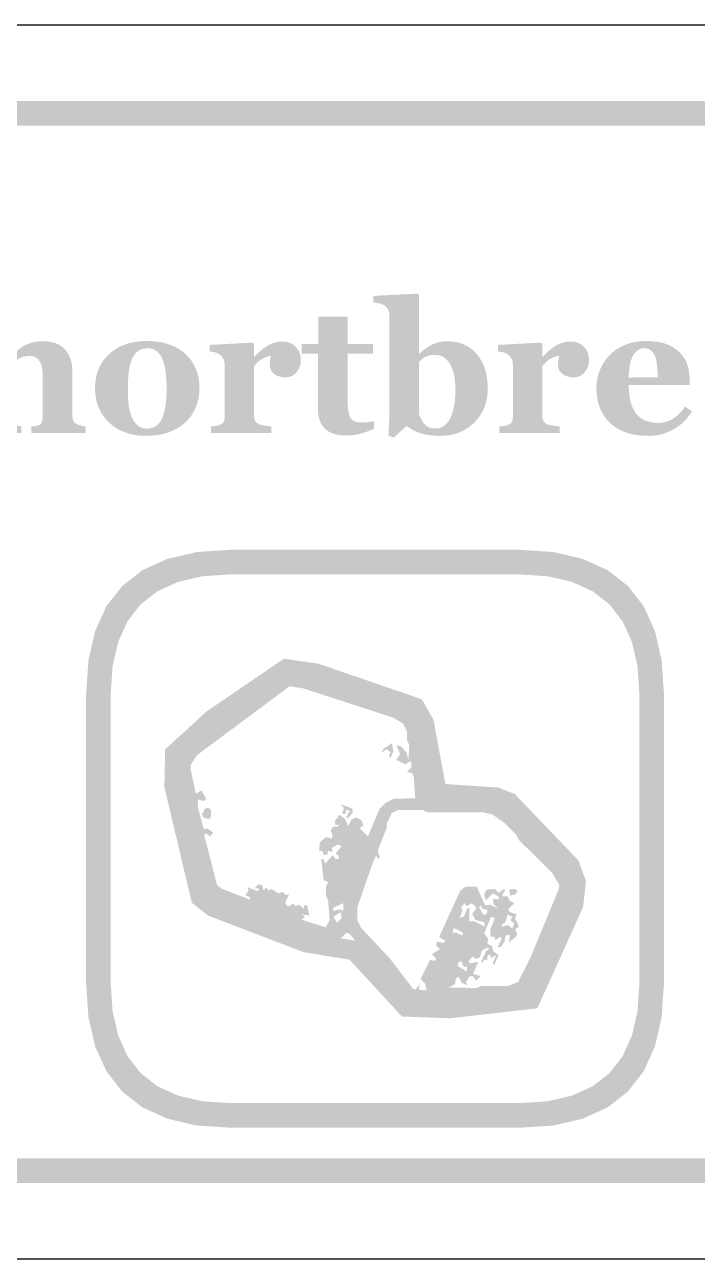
# Model space of a CAD drawing. Header units: millimetres. Extents: x 6 to 297, y 6 to 451.
# Drawn here: x 208.7 to 219.64, y 44.52 to 64.59 of the extents above; entities that cross this region are included whole.
import ezdxf

# ---------------------------------------------------------------- set-up
doc = ezdxf.new("R2010")
doc.units = ezdxf.units.MM
doc.layers.add('CUT', color=1, linetype='Continuous')
doc.layers.add('RASTER', color=7, linetype='Continuous')

msp = doc.modelspace()

# ---------------------------------------------------------------- hatches: boundary and pattern name
at = {"layer": 'RASTER'}
h = msp.add_hatch(color=7, dxfattribs=at)
h.paths.add_polyline_path([(173.2, 61.155), (173.234, 61.67), (173.337, 62.117), (173.509, 62.495), (173.75, 62.805), (174.059, 63.045), (174.438, 63.217), (174.884, 63.32), (175.4, 63.355), (232.6, 63.355), (233.116, 63.32), (233.563, 63.217), (233.941, 63.045), (234.25, 62.805), (234.491, 62.495), (234.663, 62.117), (234.766, 61.67), (234.8, 61.155), (234.8, 47.955), (234.766, 47.439), (234.663, 46.992), (234.491, 46.614), (234.25, 46.305), (233.941, 46.064), (233.563, 45.892), (233.116, 45.789), (232.6, 45.755), (175.4, 45.755), (174.884, 45.789), (174.438, 45.892), (174.059, 46.064), (173.75, 46.305), (173.509, 46.614), (173.337, 46.992), (173.234, 47.439), (173.2, 47.955)])
h.paths.add_polyline_path([(173.6, 61.155), (173.6, 47.955), (173.628, 47.533), (173.712, 47.167), (173.853, 46.858), (174.05, 46.605), (174.303, 46.408), (174.613, 46.267), (174.978, 46.183), (175.4, 46.155), (232.6, 46.155), (233.022, 46.183), (233.388, 46.267), (233.697, 46.408), (233.95, 46.605), (234.147, 46.858), (234.288, 47.167), (234.372, 47.533), (234.4, 47.955), (234.4, 61.155), (234.372, 61.577), (234.288, 61.942), (234.147, 62.252), (233.95, 62.505), (233.697, 62.702), (233.388, 62.842), (233.022, 62.927), (232.6, 62.955), (175.4, 62.955), (174.978, 62.927), (174.613, 62.842), (174.303, 62.702), (174.05, 62.505), (173.853, 62.252), (173.712, 61.942), (173.628, 61.577), (173.6, 61.155)], flags=0)
for points in [[(209.691, 57.955), (208.809, 57.955), (208.809, 58.062), (208.817, 58.062), (208.824, 58.063), (208.832, 58.064), (208.841, 58.065), (208.85, 58.066), (208.859, 58.067), (208.868, 58.068), (208.878, 58.069), (208.887, 58.07), (208.896, 58.072), (208.905, 58.073), (208.912, 58.075), (208.919, 58.077), (208.926, 58.079), (208.931, 58.081), (208.937, 58.084), (208.944, 58.088), (208.951, 58.093), (208.957, 58.098), (208.963, 58.103), (208.968, 58.11), (208.972, 58.116), (208.976, 58.123), (208.98, 58.131), (208.983, 58.139), (208.985, 58.148), (208.987, 58.158), (208.989, 58.169), (208.99, 58.18), (208.991, 58.193), (208.992, 58.207), (208.992, 58.221), (208.992, 58.907), (208.991, 58.943), (208.989, 58.978), (208.984, 59.009), (208.978, 59.039), (208.97, 59.066), (208.96, 59.09), (208.949, 59.113), (208.936, 59.132), (208.921, 59.15), (208.905, 59.165), (208.887, 59.178), (208.867, 59.189), (208.847, 59.197), (208.824, 59.203), (208.801, 59.206), (208.775, 59.207), (208.761, 59.207), (208.747, 59.206), (208.733, 59.205), (208.719, 59.203), (208.705, 59.2), (208.692, 59.197), (208.679, 59.194), (208.666, 59.19), (208.654, 59.185), (208.641, 59.18), (208.629, 59.174), (208.616, 59.168), (208.604, 59.161), (208.592, 59.154), (208.58, 59.147), (208.567, 59.138), (208.557, 59.131), (208.547, 59.124), (208.538, 59.116), (208.529, 59.109), (208.521, 59.101), (208.513, 59.094), (208.506, 59.086), (208.499, 59.078), (208.493, 59.071), (208.487, 59.063), (208.481, 59.056), (208.476, 59.049), (208.47, 59.043), (208.465, 59.036), (208.461, 59.03), (208.456, 59.024), (208.456, 58.237), (208.456, 58.224), (208.457, 58.212), (208.458, 58.2), (208.459, 58.189), (208.461, 58.179), (208.463, 58.169), (208.466, 58.16), (208.469, 58.152), (208.473, 58.144), (208.477, 58.137), (208.482, 58.13), (208.488, 58.123), (208.495, 58.117), (208.502, 58.111), (208.51, 58.105), (208.519, 58.1), (208.525, 58.097), (208.531, 58.093), (208.537, 58.09), (208.544, 58.087), (208.552, 58.084), (208.56, 58.082), (208.568, 58.079), (208.577, 58.076), (208.586, 58.074), (208.595, 58.072), (208.604, 58.069), (208.612, 58.068), (208.621, 58.066), (208.63, 58.064), (208.638, 58.063), (208.646, 58.062), (208.646, 57.955), (207.756, 57.955), (207.756, 58.062), (207.765, 58.062), (207.775, 58.063), (207.784, 58.064), (207.793, 58.065), (207.803, 58.066), (207.812, 58.067), (207.821, 58.068), (207.83, 58.069), (207.839, 58.07), (207.847, 58.072), (207.856, 58.073), (207.864, 58.075), (207.872, 58.077), (207.879, 58.079), (207.886, 58.081), (207.894, 58.084), (207.905, 58.088), (207.915, 58.093), (207.924, 58.099), (207.933, 58.105), (207.94, 58.112), (207.947, 58.119), (207.953, 58.126), (207.957, 58.134), (207.961, 58.143), (207.965, 58.152), (207.968, 58.162), (207.97, 58.172), (207.972, 58.184), (207.973, 58.196), (207.974, 58.208), (207.974, 58.221), (207.974, 59.855), (207.974, 59.866), (207.973, 59.878), (207.971, 59.891), (207.969, 59.903), (207.966, 59.916), (207.962, 59.928), (207.957, 59.941), (207.952, 59.954), (207.946, 59.967), (207.94, 59.979), (207.933, 59.99), (207.926, 60), (207.918, 60.01), (207.909, 60.019), (207.9, 60.026), (207.891, 60.033), (207.883, 60.038), (207.874, 60.042), (207.865, 60.047), (207.855, 60.05), (207.844, 60.054), (207.832, 60.057), (207.819, 60.061), (207.806, 60.063), (207.792, 60.066), (207.779, 60.068), (207.766, 60.07), (207.753, 60.072), (207.741, 60.074), (207.729, 60.075), (207.717, 60.076), (207.706, 60.077), (207.706, 60.184), (208.434, 60.222), (208.456, 60.199), (208.456, 59.191), (208.462, 59.191), (208.476, 59.203), (208.489, 59.215), (208.502, 59.227), (208.515, 59.238), (208.527, 59.25), (208.539, 59.26), (208.551, 59.271), (208.562, 59.281), (208.574, 59.291), (208.586, 59.301), (208.599, 59.311), (208.612, 59.322), (208.626, 59.332), (208.64, 59.342), (208.656, 59.352), (208.671, 59.362), (208.685, 59.371), (208.701, 59.379), (208.717, 59.387), (208.734, 59.395), (208.752, 59.402), (208.771, 59.409), (208.791, 59.416), (208.813, 59.423), (208.835, 59.428), (208.857, 59.433), (208.88, 59.438), (208.903, 59.441), (208.927, 59.444), (208.951, 59.446), (208.976, 59.447), (209.001, 59.447), (209.058, 59.445), (209.112, 59.439), (209.162, 59.428), (209.209, 59.413), (209.252, 59.394), (209.291, 59.371), (209.326, 59.343), (209.358, 59.311), (209.386, 59.276), (209.41, 59.238), (209.43, 59.197), (209.447, 59.153), (209.46, 59.107), (209.47, 59.058), (209.475, 59.007), (209.477, 58.952), (209.477, 58.235), (209.477, 58.221), (209.478, 58.209), (209.479, 58.197), (209.481, 58.186), (209.483, 58.175), (209.486, 58.166), (209.489, 58.156), (209.493, 58.148), (209.498, 58.14), (209.503, 58.133), (209.509, 58.126), (209.516, 58.119), (209.524, 58.113), (209.533, 58.107), (209.543, 58.102), (209.553, 58.097), (209.56, 58.094), (209.567, 58.091), (209.574, 58.088), (209.581, 58.086), (209.588, 58.083), (209.596, 58.081), (209.604, 58.079), (209.612, 58.076), (209.62, 58.074), (209.629, 58.072), (209.638, 58.07), (209.648, 58.068), (209.658, 58.066), (209.668, 58.065), (209.679, 58.063), (209.691, 58.062)], [(214.383, 58.022), (214.359, 58.012), (214.335, 58.002), (214.311, 57.992), (214.286, 57.983), (214.26, 57.974), (214.235, 57.965), (214.209, 57.957), (214.182, 57.948), (214.155, 57.94), (214.126, 57.934), (214.095, 57.928), (214.063, 57.923), (214.03, 57.92), (213.995, 57.917), (213.959, 57.916), (213.921, 57.915), (213.866, 57.917), (213.814, 57.922), (213.767, 57.931), (213.722, 57.943), (213.682, 57.959), (213.645, 57.978), (213.612, 58), (213.582, 58.027), (213.556, 58.056), (213.534, 58.088), (213.515, 58.123), (213.499, 58.162), (213.487, 58.203), (213.479, 58.247), (213.473, 58.294), (213.472, 58.344), (213.472, 59.244), (213.208, 59.244), (213.208, 59.402), (213.478, 59.402), (213.478, 59.846), (213.954, 59.846), (213.954, 59.402), (214.364, 59.402), (214.364, 59.244), (213.957, 59.244), (213.957, 58.441), (213.957, 58.4), (213.96, 58.362), (213.963, 58.327), (213.968, 58.295), (213.975, 58.266), (213.983, 58.24), (213.993, 58.217), (214.004, 58.198), (214.017, 58.181), (214.033, 58.166), (214.05, 58.154), (214.071, 58.144), (214.093, 58.136), (214.118, 58.131), (214.145, 58.127), (214.175, 58.126), (214.185, 58.126), (214.197, 58.126), (214.209, 58.127), (214.222, 58.128), (214.236, 58.128), (214.251, 58.129), (214.268, 58.131), (214.285, 58.132), (214.302, 58.133), (214.317, 58.135), (214.331, 58.137), (214.344, 58.138), (214.356, 58.14), (214.366, 58.142), (214.375, 58.143), (214.383, 58.145)], [(213.192, 59.14), (213.191, 59.112), (213.188, 59.086), (213.182, 59.06), (213.175, 59.035), (213.165, 59.011), (213.153, 58.988), (213.139, 58.966), (213.123, 58.944), (213.105, 58.924), (213.086, 58.907), (213.065, 58.893), (213.043, 58.881), (213.02, 58.872), (212.995, 58.865), (212.969, 58.861), (212.941, 58.86), (212.915, 58.861), (212.89, 58.863), (212.866, 58.868), (212.843, 58.874), (212.821, 58.881), (212.8, 58.89), (212.78, 58.902), (212.76, 58.914), (212.743, 58.929), (212.728, 58.945), (212.715, 58.962), (212.705, 58.981), (212.697, 59.002), (212.691, 59.024), (212.688, 59.048), (212.687, 59.074), (212.687, 59.086), (212.687, 59.098), (212.688, 59.109), (212.688, 59.119), (212.689, 59.129), (212.691, 59.138), (212.692, 59.146), (212.694, 59.154), (212.696, 59.161), (212.697, 59.168), (212.699, 59.175), (212.701, 59.181), (212.702, 59.188), (212.704, 59.194), (212.706, 59.201), (212.707, 59.207), (212.69, 59.206), (212.673, 59.203), (212.655, 59.199), (212.638, 59.194), (212.62, 59.187), (212.602, 59.18), (212.584, 59.171), (212.565, 59.16), (212.547, 59.149), (212.529, 59.137), (212.511, 59.123), (212.495, 59.109), (212.478, 59.094), (212.463, 59.078), (212.448, 59.061), (212.433, 59.043), (212.433, 58.239), (212.433, 58.226), (212.434, 58.214), (212.435, 58.203), (212.437, 58.192), (212.439, 58.182), (212.442, 58.172), (212.445, 58.163), (212.449, 58.154), (212.454, 58.146), (212.459, 58.138), (212.464, 58.131), (212.471, 58.124), (212.478, 58.118), (212.486, 58.112), (212.494, 58.106), (212.503, 58.101), (212.512, 58.097), (212.522, 58.093), (212.533, 58.09), (212.546, 58.086), (212.559, 58.083), (212.574, 58.08), (212.591, 58.077), (212.608, 58.074), (212.626, 58.072), (212.642, 58.069), (212.657, 58.067), (212.671, 58.066), (212.683, 58.064), (212.694, 58.063), (212.704, 58.062), (212.713, 58.062), (212.713, 57.955), (211.733, 57.955), (211.733, 58.062), (211.742, 58.062), (211.751, 58.063), (211.76, 58.064), (211.77, 58.065), (211.779, 58.066), (211.788, 58.067), (211.798, 58.068), (211.807, 58.07), (211.816, 58.071), (211.825, 58.073), (211.833, 58.074), (211.841, 58.076), (211.849, 58.078), (211.857, 58.079), (211.864, 58.082), (211.871, 58.084), (211.882, 58.088), (211.892, 58.093), (211.902, 58.098), (211.91, 58.104), (211.918, 58.111), (211.924, 58.118), (211.93, 58.125), (211.935, 58.133), (211.939, 58.142), (211.943, 58.152), (211.946, 58.162), (211.948, 58.172), (211.95, 58.184), (211.952, 58.196), (211.952, 58.208), (211.953, 58.221), (211.953, 59.074), (211.952, 59.087), (211.951, 59.1), (211.949, 59.112), (211.946, 59.124), (211.943, 59.136), (211.939, 59.147), (211.934, 59.158), (211.928, 59.168), (211.921, 59.179), (211.915, 59.188), (211.908, 59.197), (211.9, 59.206), (211.893, 59.214), (211.885, 59.222), (211.876, 59.229), (211.868, 59.235), (211.861, 59.239), (211.854, 59.243), (211.846, 59.247), (211.838, 59.251), (211.829, 59.255), (211.82, 59.258), (211.811, 59.261), (211.801, 59.264), (211.791, 59.267), (211.78, 59.27), (211.77, 59.272), (211.759, 59.274), (211.748, 59.276), (211.736, 59.278), (211.724, 59.279), (211.712, 59.28), (211.712, 59.387), (212.411, 59.425), (212.433, 59.403), (212.433, 59.191), (212.439, 59.191), (212.464, 59.22), (212.49, 59.247), (212.517, 59.272), (212.543, 59.296), (212.57, 59.318), (212.598, 59.338), (212.625, 59.357), (212.654, 59.375), (212.682, 59.391), (212.711, 59.404), (212.74, 59.416), (212.769, 59.425), (212.799, 59.432), (212.829, 59.437), (212.86, 59.441), (212.89, 59.442), (212.923, 59.44), (212.955, 59.436), (212.985, 59.43), (213.013, 59.42), (213.04, 59.409), (213.064, 59.394), (213.088, 59.377), (213.109, 59.357), (213.129, 59.336), (213.145, 59.312), (213.16, 59.287), (213.171, 59.261), (213.18, 59.233), (213.187, 59.203), (213.191, 59.172), (213.192, 59.14)], [(217.881, 59.14), (217.88, 59.112), (217.877, 59.086), (217.871, 59.06), (217.864, 59.035), (217.854, 59.011), (217.842, 58.988), (217.828, 58.966), (217.812, 58.944), (217.794, 58.924), (217.775, 58.907), (217.754, 58.893), (217.732, 58.881), (217.709, 58.872), (217.684, 58.865), (217.658, 58.861), (217.63, 58.86), (217.604, 58.861), (217.579, 58.863), (217.555, 58.868), (217.532, 58.874), (217.51, 58.881), (217.489, 58.89), (217.468, 58.902), (217.449, 58.914), (217.432, 58.929), (217.417, 58.945), (217.404, 58.962), (217.394, 58.981), (217.386, 59.002), (217.38, 59.024), (217.377, 59.048), (217.375, 59.074), (217.376, 59.086), (217.376, 59.098), (217.377, 59.109), (217.377, 59.119), (217.378, 59.129), (217.38, 59.138), (217.381, 59.146), (217.383, 59.154), (217.385, 59.161), (217.386, 59.168), (217.388, 59.175), (217.39, 59.181), (217.391, 59.188), (217.393, 59.194), (217.395, 59.201), (217.396, 59.207), (217.379, 59.206), (217.362, 59.203), (217.344, 59.199), (217.327, 59.194), (217.309, 59.187), (217.291, 59.18), (217.272, 59.171), (217.254, 59.16), (217.236, 59.149), (217.218, 59.137), (217.2, 59.123), (217.184, 59.109), (217.167, 59.094), (217.152, 59.078), (217.137, 59.061), (217.122, 59.043), (217.122, 58.239), (217.122, 58.226), (217.123, 58.214), (217.124, 58.203), (217.126, 58.192), (217.128, 58.182), (217.131, 58.172), (217.134, 58.163), (217.138, 58.154), (217.143, 58.146), (217.148, 58.138), (217.153, 58.131), (217.16, 58.124), (217.167, 58.118), (217.175, 58.112), (217.183, 58.106), (217.192, 58.101), (217.201, 58.097), (217.211, 58.093), (217.222, 58.09), (217.235, 58.086), (217.248, 58.083), (217.263, 58.08), (217.28, 58.077), (217.297, 58.074), (217.315, 58.072), (217.331, 58.069), (217.346, 58.067), (217.36, 58.066), (217.372, 58.064), (217.383, 58.063), (217.393, 58.062), (217.402, 58.062), (217.402, 57.955), (216.422, 57.955), (216.422, 58.062), (216.431, 58.062), (216.44, 58.063), (216.449, 58.064), (216.459, 58.065), (216.468, 58.066), (216.477, 58.067), (216.487, 58.068), (216.496, 58.07), (216.505, 58.071), (216.514, 58.073), (216.522, 58.074), (216.53, 58.076), (216.538, 58.078), (216.546, 58.079), (216.553, 58.082), (216.56, 58.084), (216.571, 58.088), (216.581, 58.093), (216.591, 58.098), (216.599, 58.104), (216.607, 58.111), (216.613, 58.118), (216.619, 58.125), (216.624, 58.133), (216.628, 58.142), (216.632, 58.152), (216.635, 58.162), (216.637, 58.172), (216.639, 58.184), (216.641, 58.196), (216.641, 58.208), (216.642, 58.221), (216.642, 59.074), (216.641, 59.087), (216.64, 59.1), (216.638, 59.112), (216.635, 59.124), (216.632, 59.136), (216.628, 59.147), (216.623, 59.158), (216.617, 59.168), (216.61, 59.179), (216.604, 59.188), (216.597, 59.197), (216.589, 59.206), (216.582, 59.214), (216.574, 59.222), (216.565, 59.229), (216.557, 59.235), (216.55, 59.239), (216.543, 59.243), (216.535, 59.247), (216.527, 59.251), (216.518, 59.255), (216.509, 59.258), (216.5, 59.261), (216.49, 59.264), (216.48, 59.267), (216.469, 59.27), (216.459, 59.272), (216.448, 59.274), (216.436, 59.276), (216.425, 59.278), (216.413, 59.279), (216.401, 59.28), (216.401, 59.387), (217.1, 59.425), (217.122, 59.403), (217.122, 59.191), (217.128, 59.191), (217.153, 59.22), (217.179, 59.247), (217.205, 59.272), (217.232, 59.296), (217.259, 59.318), (217.287, 59.338), (217.314, 59.357), (217.343, 59.375), (217.371, 59.391), (217.4, 59.404), (217.429, 59.416), (217.458, 59.425), (217.488, 59.432), (217.518, 59.437), (217.548, 59.441), (217.579, 59.442), (217.612, 59.44), (217.644, 59.436), (217.674, 59.43), (217.702, 59.42), (217.729, 59.409), (217.753, 59.394), (217.777, 59.377), (217.798, 59.357), (217.817, 59.336), (217.834, 59.312), (217.849, 59.287), (217.86, 59.261), (217.869, 59.233), (217.876, 59.203), (217.88, 59.172), (217.881, 59.14)]]:
    msp.add_hatch(color=7, dxfattribs=at).paths.add_polyline_path(points)
h = msp.add_hatch(color=7, dxfattribs=at)
h.paths.add_polyline_path([(216.233, 58.671), (216.23, 58.59), (216.219, 58.513), (216.202, 58.44), (216.179, 58.37), (216.148, 58.303), (216.111, 58.24), (216.066, 58.181), (216.015, 58.125), (215.959, 58.074), (215.899, 58.03), (215.836, 57.993), (215.769, 57.962), (215.698, 57.938), (215.624, 57.921), (215.546, 57.911), (215.464, 57.908), (215.432, 57.908), (215.402, 57.909), (215.372, 57.91), (215.344, 57.912), (215.317, 57.915), (215.291, 57.918), (215.266, 57.922), (215.242, 57.926), (215.219, 57.931), (215.197, 57.936), (215.176, 57.941), (215.156, 57.946), (215.137, 57.952), (215.118, 57.958), (215.101, 57.964), (215.084, 57.971), (215.068, 57.978), (215.052, 57.985), (215.038, 57.992), (215.024, 57.998), (215.011, 58.005), (214.999, 58.012), (214.987, 58.019), (214.977, 58.026), (214.967, 58.032), (214.958, 58.039), (214.949, 58.045), (214.941, 58.051), (214.933, 58.056), (214.926, 58.061), (214.919, 58.066), (214.913, 58.07), (214.704, 57.88), (214.617, 57.914), (214.619, 57.941), (214.621, 57.968), (214.622, 57.996), (214.624, 58.025), (214.625, 58.055), (214.627, 58.084), (214.628, 58.115), (214.63, 58.146), (214.631, 58.179), (214.632, 58.214), (214.633, 58.252), (214.633, 58.293), (214.634, 58.337), (214.634, 58.383), (214.635, 58.432), (214.635, 58.484), (214.635, 59.855), (214.634, 59.868), (214.633, 59.882), (214.632, 59.895), (214.629, 59.908), (214.626, 59.921), (214.622, 59.934), (214.617, 59.946), (214.612, 59.958), (214.606, 59.969), (214.6, 59.98), (214.593, 59.99), (214.586, 60), (214.578, 60.009), (214.569, 60.017), (214.561, 60.024), (214.551, 60.03), (214.544, 60.035), (214.536, 60.039), (214.527, 60.043), (214.517, 60.047), (214.506, 60.051), (214.495, 60.054), (214.483, 60.058), (214.47, 60.061), (214.457, 60.064), (214.444, 60.067), (214.431, 60.07), (214.419, 60.072), (214.406, 60.074), (214.394, 60.075), (214.383, 60.076), (214.371, 60.077), (214.371, 60.184), (215.095, 60.222), (215.117, 60.199), (215.117, 59.247), (215.125, 59.247), (215.152, 59.272), (215.179, 59.295), (215.207, 59.317), (215.234, 59.337), (215.261, 59.355), (215.289, 59.371), (215.317, 59.386), (215.345, 59.399), (215.373, 59.41), (215.402, 59.42), (215.43, 59.429), (215.458, 59.435), (215.486, 59.441), (215.514, 59.444), (215.543, 59.447), (215.571, 59.447), (215.646, 59.444), (215.716, 59.434), (215.783, 59.418), (215.846, 59.395), (215.904, 59.366), (215.959, 59.33), (216.009, 59.287), (216.056, 59.238), (216.097, 59.183), (216.133, 59.124), (216.164, 59.06), (216.189, 58.991), (216.208, 58.918), (216.222, 58.841), (216.23, 58.758), (216.233, 58.671)])
h.paths.add_polyline_path([(215.707, 58.653), (215.707, 58.681), (215.706, 58.709), (215.705, 58.736), (215.703, 58.763), (215.7, 58.789), (215.698, 58.816), (215.694, 58.842), (215.69, 58.868), (215.686, 58.894), (215.68, 58.918), (215.674, 58.942), (215.668, 58.965), (215.66, 58.988), (215.652, 59.009), (215.643, 59.03), (215.634, 59.05), (215.624, 59.07), (215.612, 59.088), (215.601, 59.105), (215.588, 59.122), (215.575, 59.137), (215.56, 59.151), (215.546, 59.165), (215.53, 59.177), (215.513, 59.188), (215.496, 59.198), (215.477, 59.206), (215.458, 59.213), (215.437, 59.218), (215.416, 59.222), (215.393, 59.224), (215.37, 59.225), (215.348, 59.224), (215.327, 59.223), (215.307, 59.221), (215.288, 59.217), (215.27, 59.213), (215.253, 59.208), (215.237, 59.202), (215.222, 59.195), (215.208, 59.188), (215.194, 59.179), (215.18, 59.17), (215.167, 59.159), (215.154, 59.148), (215.141, 59.136), (215.129, 59.123), (215.117, 59.109), (215.117, 58.256), (215.119, 58.249), (215.122, 58.241), (215.125, 58.232), (215.129, 58.223), (215.134, 58.213), (215.139, 58.202), (215.144, 58.191), (215.15, 58.18), (215.156, 58.168), (215.162, 58.157), (215.168, 58.147), (215.174, 58.137), (215.18, 58.128), (215.186, 58.12), (215.193, 58.113), (215.199, 58.106), (215.208, 58.096), (215.217, 58.088), (215.226, 58.08), (215.235, 58.072), (215.244, 58.065), (215.254, 58.059), (215.264, 58.053), (215.273, 58.048), (215.284, 58.043), (215.295, 58.039), (215.308, 58.036), (215.321, 58.033), (215.335, 58.031), (215.351, 58.029), (215.367, 58.028), (215.385, 58.028), (215.421, 58.031), (215.456, 58.038), (215.488, 58.051), (215.518, 58.069), (215.547, 58.092), (215.573, 58.12), (215.598, 58.153), (215.621, 58.191), (215.641, 58.234), (215.658, 58.281), (215.673, 58.333), (215.685, 58.389), (215.695, 58.448), (215.702, 58.513), (215.706, 58.581), (215.707, 58.653)], flags=0)
h = msp.add_hatch(color=7, dxfattribs=at)
h.paths.add_polyline_path([(211.321, 59.235), (211.348, 59.209), (211.372, 59.182), (211.395, 59.154), (211.417, 59.124), (211.437, 59.093), (211.455, 59.061), (211.472, 59.028), (211.487, 58.993), (211.5, 58.958), (211.512, 58.922), (211.522, 58.885), (211.53, 58.847), (211.536, 58.808), (211.54, 58.769), (211.543, 58.729), (211.544, 58.689), (211.543, 58.648), (211.54, 58.608), (211.536, 58.569), (211.53, 58.531), (211.522, 58.493), (211.512, 58.455), (211.501, 58.418), (211.488, 58.382), (211.473, 58.346), (211.456, 58.312), (211.438, 58.279), (211.418, 58.248), (211.397, 58.218), (211.374, 58.189), (211.349, 58.161), (211.323, 58.135), (211.293, 58.108), (211.262, 58.083), (211.23, 58.06), (211.196, 58.038), (211.161, 58.018), (211.124, 57.999), (211.086, 57.982), (211.047, 57.966), (211.006, 57.953), (210.964, 57.941), (210.92, 57.931), (210.875, 57.923), (210.828, 57.916), (210.78, 57.912), (210.731, 57.909), (210.68, 57.908), (210.635, 57.909), (210.592, 57.911), (210.55, 57.915), (210.508, 57.921), (210.467, 57.928), (210.428, 57.937), (210.389, 57.947), (210.351, 57.959), (210.314, 57.973), (210.278, 57.988), (210.243, 58.005), (210.209, 58.023), (210.177, 58.043), (210.145, 58.065), (210.114, 58.088), (210.085, 58.113), (210.058, 58.138), (210.032, 58.165), (210.008, 58.193), (209.985, 58.223), (209.964, 58.254), (209.944, 58.286), (209.926, 58.32), (209.909, 58.355), (209.894, 58.392), (209.881, 58.43), (209.87, 58.468), (209.861, 58.508), (209.854, 58.549), (209.849, 58.591), (209.846, 58.634), (209.845, 58.678), (209.846, 58.722), (209.848, 58.764), (209.853, 58.805), (209.859, 58.844), (209.867, 58.883), (209.876, 58.92), (209.888, 58.956), (209.901, 58.991), (209.916, 59.025), (209.933, 59.058), (209.951, 59.09), (209.972, 59.121), (209.994, 59.151), (210.017, 59.18), (210.043, 59.208), (210.07, 59.235), (210.098, 59.26), (210.128, 59.283), (210.159, 59.305), (210.191, 59.326), (210.226, 59.345), (210.261, 59.363), (210.299, 59.379), (210.338, 59.394), (210.378, 59.407), (210.419, 59.419), (210.462, 59.428), (210.506, 59.436), (210.551, 59.442), (210.597, 59.447), (210.644, 59.449), (210.693, 59.45), (210.743, 59.449), (210.792, 59.447), (210.84, 59.442), (210.886, 59.436), (210.93, 59.428), (210.973, 59.419), (211.014, 59.407), (211.054, 59.394), (211.092, 59.379), (211.129, 59.363), (211.165, 59.345), (211.199, 59.326), (211.232, 59.305), (211.263, 59.283), (211.293, 59.26), (211.321, 59.235)])
h.paths.add_polyline_path([(210.946, 58.22), (210.954, 58.241), (210.961, 58.263), (210.968, 58.286), (210.974, 58.311), (210.98, 58.336), (210.985, 58.363), (210.99, 58.39), (210.994, 58.419), (210.998, 58.449), (211.001, 58.48), (211.003, 58.512), (211.005, 58.546), (211.007, 58.58), (211.008, 58.616), (211.009, 58.653), (211.009, 58.692), (211.009, 58.718), (211.008, 58.745), (211.007, 58.773), (211.006, 58.801), (211.004, 58.831), (211.001, 58.862), (210.998, 58.893), (210.995, 58.926), (210.991, 58.958), (210.986, 58.988), (210.982, 59.017), (210.976, 59.044), (210.971, 59.069), (210.964, 59.092), (210.958, 59.114), (210.951, 59.134), (210.941, 59.156), (210.931, 59.178), (210.921, 59.198), (210.909, 59.216), (210.896, 59.234), (210.883, 59.25), (210.868, 59.265), (210.853, 59.279), (210.837, 59.291), (210.82, 59.302), (210.802, 59.311), (210.783, 59.319), (210.763, 59.324), (210.741, 59.328), (210.719, 59.331), (210.696, 59.332), (210.67, 59.331), (210.646, 59.328), (210.624, 59.324), (210.602, 59.317), (210.582, 59.309), (210.563, 59.3), (210.546, 59.288), (210.53, 59.275), (210.514, 59.26), (210.5, 59.244), (210.487, 59.227), (210.474, 59.209), (210.463, 59.19), (210.452, 59.17), (210.442, 59.149), (210.434, 59.127), (210.426, 59.105), (210.419, 59.083), (210.413, 59.06), (210.408, 59.036), (210.403, 59.011), (210.398, 58.985), (210.394, 58.959), (210.391, 58.931), (210.388, 58.903), (210.386, 58.874), (210.384, 58.846), (210.382, 58.817), (210.381, 58.787), (210.38, 58.758), (210.38, 58.728), (210.379, 58.697), (210.38, 58.658), (210.38, 58.621), (210.381, 58.585), (210.382, 58.551), (210.383, 58.519), (210.385, 58.489), (210.387, 58.46), (210.39, 58.433), (210.393, 58.407), (210.397, 58.381), (210.401, 58.354), (210.407, 58.328), (210.414, 58.302), (210.422, 58.275), (210.43, 58.249), (210.439, 58.223), (210.448, 58.201), (210.458, 58.18), (210.469, 58.16), (210.48, 58.142), (210.493, 58.124), (210.506, 58.108), (210.521, 58.093), (210.536, 58.079), (210.552, 58.067), (210.57, 58.056), (210.588, 58.047), (210.608, 58.04), (210.628, 58.034), (210.65, 58.03), (210.672, 58.027), (210.696, 58.027), (210.717, 58.027), (210.738, 58.03), (210.758, 58.033), (210.777, 58.039), (210.796, 58.046), (210.814, 58.054), (210.831, 58.064), (210.847, 58.076), (210.862, 58.089), (210.877, 58.103), (210.89, 58.119), (210.903, 58.136), (210.915, 58.155), (210.926, 58.175), (210.937, 58.197), (210.946, 58.22)], flags=0)
h = msp.add_hatch(color=7, dxfattribs=at)
h.paths.add_polyline_path([(219.557, 58.305), (219.543, 58.284), (219.53, 58.264), (219.515, 58.244), (219.5, 58.224), (219.484, 58.204), (219.468, 58.185), (219.451, 58.166), (219.433, 58.147), (219.414, 58.129), (219.395, 58.112), (219.376, 58.095), (219.355, 58.079), (219.334, 58.063), (219.313, 58.048), (219.291, 58.034), (219.268, 58.021), (219.243, 58.007), (219.219, 57.995), (219.194, 57.983), (219.169, 57.972), (219.145, 57.962), (219.12, 57.952), (219.095, 57.944), (219.07, 57.936), (219.044, 57.93), (219.018, 57.924), (218.99, 57.919), (218.962, 57.915), (218.932, 57.912), (218.902, 57.91), (218.871, 57.908), (218.839, 57.908), (218.786, 57.909), (218.734, 57.912), (218.685, 57.917), (218.637, 57.923), (218.591, 57.932), (218.547, 57.942), (218.505, 57.955), (218.465, 57.969), (218.426, 57.985), (218.389, 58.003), (218.354, 58.022), (218.321, 58.042), (218.289, 58.063), (218.259, 58.086), (218.231, 58.11), (218.205, 58.135), (218.18, 58.161), (218.157, 58.189), (218.135, 58.218), (218.115, 58.248), (218.097, 58.28), (218.08, 58.312), (218.065, 58.346), (218.052, 58.38), (218.04, 58.416), (218.029, 58.452), (218.021, 58.49), (218.014, 58.528), (218.008, 58.566), (218.004, 58.606), (218.002, 58.646), (218.001, 58.687), (218.002, 58.724), (218.004, 58.761), (218.009, 58.797), (218.015, 58.833), (218.022, 58.869), (218.032, 58.904), (218.043, 58.939), (218.056, 58.974), (218.07, 59.007), (218.086, 59.04), (218.104, 59.072), (218.122, 59.103), (218.143, 59.133), (218.164, 59.162), (218.187, 59.19), (218.212, 59.217), (218.238, 59.243), (218.265, 59.267), (218.294, 59.29), (218.325, 59.312), (218.357, 59.332), (218.391, 59.351), (218.426, 59.369), (218.463, 59.386), (218.502, 59.401), (218.541, 59.414), (218.582, 59.425), (218.624, 59.434), (218.667, 59.441), (218.711, 59.446), (218.756, 59.449), (218.802, 59.45), (218.852, 59.45), (218.9, 59.447), (218.946, 59.443), (218.989, 59.438), (219.03, 59.431), (219.069, 59.422), (219.105, 59.412), (219.139, 59.401), (219.171, 59.387), (219.202, 59.373), (219.232, 59.358), (219.26, 59.341), (219.286, 59.323), (219.311, 59.304), (219.335, 59.284), (219.357, 59.263), (219.378, 59.241), (219.396, 59.219), (219.414, 59.196), (219.43, 59.172), (219.444, 59.147), (219.457, 59.121), (219.469, 59.094), (219.479, 59.066), (219.488, 59.037), (219.496, 59.008), (219.502, 58.979), (219.508, 58.95), (219.512, 58.92), (219.515, 58.889), (219.516, 58.859), (219.517, 58.828), (219.517, 58.733), (218.527, 58.733), (218.529, 58.66), (218.534, 58.591), (218.543, 58.528), (218.556, 58.468), (218.572, 58.413), (218.592, 58.363), (218.615, 58.317), (218.643, 58.276), (218.674, 58.239), (218.709, 58.207), (218.749, 58.18), (218.792, 58.158), (218.84, 58.141), (218.893, 58.129), (218.949, 58.121), (219.01, 58.119), (219.044, 58.12), (219.077, 58.124), (219.11, 58.129), (219.141, 58.138), (219.172, 58.148), (219.201, 58.161), (219.23, 58.177), (219.258, 58.194), (219.285, 58.214), (219.311, 58.234), (219.336, 58.256), (219.36, 58.28), (219.383, 58.304), (219.404, 58.33), (219.425, 58.357), (219.445, 58.385)])
h.paths.add_polyline_path([(218.997, 58.861), (218.997, 58.884), (218.997, 58.906), (218.996, 58.928), (218.995, 58.95), (218.994, 58.973), (218.992, 58.996), (218.99, 59.019), (218.988, 59.042), (218.986, 59.064), (218.983, 59.086), (218.98, 59.106), (218.976, 59.126), (218.972, 59.144), (218.968, 59.161), (218.963, 59.177), (218.958, 59.193), (218.951, 59.209), (218.944, 59.225), (218.936, 59.239), (218.928, 59.253), (218.919, 59.265), (218.91, 59.277), (218.9, 59.287), (218.889, 59.297), (218.878, 59.305), (218.866, 59.312), (218.854, 59.318), (218.841, 59.323), (218.827, 59.327), (218.812, 59.329), (218.796, 59.331), (218.78, 59.332), (218.753, 59.33), (218.727, 59.325), (218.702, 59.316), (218.679, 59.303), (218.657, 59.287), (218.637, 59.267), (218.618, 59.244), (218.6, 59.217), (218.584, 59.187), (218.57, 59.152), (218.558, 59.113), (218.548, 59.07), (218.54, 59.023), (218.534, 58.971), (218.529, 58.915), (218.527, 58.856)], flags=0)
h = msp.add_hatch(color=7, dxfattribs=at)
h.paths.add_polyline_path([(209.7, 53.705), (209.737, 54.256), (209.847, 54.733), (210.03, 55.137), (210.288, 55.467), (210.618, 55.724), (211.022, 55.908), (211.499, 56.018), (212.05, 56.055), (216.75, 56.055), (217.301, 56.018), (217.778, 55.908), (218.182, 55.724), (218.513, 55.467), (218.77, 55.137), (218.953, 54.733), (219.063, 54.256), (219.1, 53.705), (219.1, 49.005), (219.063, 48.454), (218.953, 47.977), (218.77, 47.573), (218.513, 47.242), (218.182, 46.985), (217.778, 46.802), (217.301, 46.691), (216.75, 46.655), (212.05, 46.655), (211.499, 46.691), (211.022, 46.802), (210.618, 46.985), (210.288, 47.242), (210.03, 47.573), (209.847, 47.977), (209.737, 48.454), (209.7, 49.005)])
h.paths.add_polyline_path([(210.1, 53.705), (210.1, 49.005), (210.13, 48.548), (210.222, 48.152), (210.374, 47.816), (210.588, 47.542), (210.862, 47.329), (211.197, 47.177), (211.593, 47.085), (212.05, 47.055), (216.75, 47.055), (217.207, 47.085), (217.603, 47.177), (217.938, 47.329), (218.213, 47.542), (218.426, 47.816), (218.578, 48.152), (218.67, 48.548), (218.7, 49.005), (218.7, 53.705), (218.67, 54.162), (218.578, 54.558), (218.426, 54.893), (218.213, 55.167), (217.938, 55.381), (217.603, 55.533), (217.207, 55.624), (216.75, 55.655), (212.05, 55.655), (211.593, 55.624), (211.197, 55.533), (210.862, 55.381), (210.587, 55.167), (210.374, 54.893), (210.222, 54.558), (210.13, 54.162), (210.1, 53.705)], flags=0)
h = msp.add_hatch(color=7, dxfattribs=at)
h.paths.add_polyline_path([(212.916, 54.283), (213.48, 54.202), (215.16, 53.624), (215.35, 53.292), (215.545, 52.244), (216.41, 52.188), (216.675, 52.081), (217.708, 51.002), (217.831, 50.668), (217.784, 50.243), (217.04, 48.597), (215.622, 48.435), (214.836, 48.464), (213.985, 49.389), (213.235, 49.511), (211.687, 50.104), (211.419, 50.315), (210.973, 52.196), (210.986, 52.809), (211.657, 53.424)])
h.paths.add_polyline_path([(212.994, 53.948), (211.856, 53.172), (211.303, 52.666), (211.294, 52.23), (211.705, 50.498), (211.847, 50.386), (213.319, 49.821), (214.146, 49.687), (214.981, 48.779), (215.609, 48.756), (216.823, 48.895), (217.471, 50.328), (217.505, 50.628), (217.43, 50.829), (216.491, 51.81), (216.338, 51.872), (215.276, 51.941), (215.045, 53.18), (214.942, 53.361), (213.405, 53.889), (212.994, 53.948)], flags=0)
h = msp.add_hatch(color=7, dxfattribs=at)
h.paths.add_polyline_path([(213.024, 54.046), (213.087, 54.057), (213.6, 53.91), (214.809, 53.507), (215.004, 53.408), (215.139, 53.14), (215.311, 51.993), (216.312, 51.968), (216.47, 51.905), (216.763, 51.649), (216.887, 51.48), (217.422, 50.952), (217.532, 50.806), (217.595, 50.685), (217.595, 50.465), (216.873, 48.805), (216.605, 48.742), (215.726, 48.706), (215.652, 48.669), (214.993, 48.669), (214.725, 48.915), (214.674, 49.01), (214.505, 49.171), (214.454, 49.266), (213.977, 49.816), (213.919, 49.816), (213.867, 49.758), (213.673, 49.659), (213.453, 49.695), (211.914, 50.282), (211.72, 50.381), (211.646, 50.454), (211.547, 50.721), (211.327, 51.821), (211.218, 52.188), (211.181, 52.591), (211.28, 52.785), (211.39, 52.895), (212.709, 53.884)])
h.paths.add_polyline_path([(213.013, 53.837), (211.5, 52.712), (211.401, 52.554), (211.401, 52.481), (211.485, 52.089), (211.573, 52.14), (211.657, 52.004), (211.621, 51.968), (211.522, 51.993), (211.511, 51.894), (211.61, 51.517), (211.683, 51.517), (211.767, 51.455), (211.72, 51.392), (211.646, 51.444), (211.621, 51.418), (211.83, 50.601), (211.914, 50.538), (212.365, 50.366), (212.365, 50.403), (212.291, 50.439), (212.343, 50.513), (212.328, 50.564), (212.5, 50.502), (212.511, 50.549), (212.438, 50.549), (212.5, 50.612), (212.563, 50.601), (212.585, 50.513), (212.636, 50.564), (212.658, 50.513), (212.72, 50.538), (212.83, 50.465), (212.892, 50.491), (212.951, 50.439), (213.002, 50.454), (212.94, 50.318), (212.966, 50.271), (213.002, 50.256), (213.076, 50.307), (213.098, 50.256), (213.16, 50.282), (213.244, 50.219), (213.244, 50.271), (213.296, 50.271), (213.332, 50.109), (213.208, 50.124), (213.259, 50.087), (213.208, 50.036), (213.6, 49.915), (213.662, 50.036), (213.636, 50.355), (213.6, 50.428), (213.6, 50.575), (213.636, 50.648), (213.563, 50.685), (213.526, 51.015), (213.552, 51.04), (213.589, 50.952), (213.71, 51.088), (213.757, 51.026), (213.809, 51.026), (213.809, 51.077), (213.757, 51.114), (213.856, 51.235), (213.794, 51.26), (213.699, 51.209), (213.699, 51.136), (213.636, 51.161), (213.625, 51.099), (213.563, 51.088), (213.552, 51.15), (213.49, 51.161), (213.501, 51.297), (213.6, 51.381), (213.699, 51.356), (213.71, 51.418), (213.673, 51.491), (213.721, 51.553), (213.794, 51.553), (213.809, 51.59), (213.757, 51.575), (213.746, 51.638), (213.82, 51.748), (213.904, 51.685), (213.966, 51.564), (214.014, 51.663), (214.087, 51.7), (214.175, 51.663), (214.212, 51.575), (214.15, 51.528), (214.285, 51.392), (214.468, 51.832), (214.578, 51.942), (214.699, 52.004), (215.055, 52.015), (215.029, 52.371), (215.004, 52.418), (214.919, 52.444), (214.993, 52.517), (214.993, 52.591), (214.967, 52.616), (214.894, 52.565), (214.747, 52.638), (214.809, 52.737), (214.747, 52.873), (214.82, 52.858), (214.908, 52.763), (214.945, 52.638), (214.956, 52.884), (214.919, 52.957), (214.919, 53.104), (214.857, 53.225), (214.699, 53.324), (213.233, 53.8)], flags=0)
h.paths.add_polyline_path([(214.674, 52.91), (214.699, 52.774), (214.652, 52.675), (214.626, 52.701), (214.652, 52.763), (214.589, 52.811), (214.49, 52.748), (214.542, 52.822)], flags=0)
h.paths.add_polyline_path([(213.831, 51.92), (214.029, 51.847), (214.04, 51.784), (213.955, 51.685), (213.93, 51.711), (213.992, 51.81), (213.93, 51.821), (213.919, 51.759), (213.867, 51.759), (213.893, 51.858)], flags=0)
h.paths.add_polyline_path([(211.632, 51.847), (211.694, 51.858), (211.731, 51.821), (211.731, 51.711), (211.694, 51.674), (211.61, 51.7), (211.584, 51.748)], flags=0)
h.paths.add_polyline_path([(214.773, 51.821), (214.674, 51.773), (214.589, 51.601), (214.589, 51.528), (214.443, 51.161), (214.479, 51.051), (214.454, 51.026), (214.417, 51.077), (214.369, 50.978), (214.113, 50.245), (214.113, 50.025), (214.175, 49.904), (214.637, 49.413), (215.018, 48.915), (215.055, 48.9), (215.128, 48.988), (215.113, 48.9), (215.212, 48.889), (215.238, 48.9), (215.212, 48.999), (215.139, 49.072), (215.297, 49.391), (215.359, 49.365), (215.396, 49.402), (215.322, 49.475), (215.458, 49.56), (215.396, 49.622), (215.407, 49.684), (215.506, 49.659), (215.542, 49.695), (215.443, 49.758), (215.788, 50.513), (215.872, 50.575), (216.055, 50.575), (216.191, 50.271), (216.275, 50.282), (216.411, 50.219), (216.323, 50.293), (216.323, 50.381), (216.411, 50.366), (216.411, 50.417), (216.312, 50.465), (216.202, 50.355), (216.176, 50.454), (216.213, 50.527), (216.349, 50.538), (216.411, 50.476), (216.495, 50.538), (216.521, 50.513), (216.47, 50.454), (216.484, 50.417), (216.557, 50.417), (216.594, 50.344), (216.667, 50.307), (216.568, 50.208), (216.594, 50.161), (216.704, 50.124), (216.678, 50.062), (216.741, 49.926), (216.678, 49.879), (216.715, 49.805), (216.689, 49.758), (216.579, 49.67), (216.594, 49.794), (216.521, 49.78), (216.506, 49.684), (216.448, 49.596), (216.396, 49.596), (216.459, 49.732), (216.433, 49.758), (216.36, 49.706), (216.338, 49.758), (216.275, 49.769), (216.275, 49.879), (216.349, 50.062), (216.286, 50.087), (216.176, 49.816), (216.239, 49.732), (216.228, 49.648), (216.301, 49.611), (216.323, 49.523), (216.411, 49.464), (216.338, 49.303), (216.312, 49.329), (216.374, 49.464), (216.286, 49.413), (216.275, 49.475), (216.228, 49.45), (216.228, 49.376), (216.176, 49.391), (216.154, 49.34), (216.129, 49.365), (216.213, 49.538), (216.264, 49.56), (216.239, 49.585), (216.14, 49.538), (216.103, 49.428), (216.055, 49.402), (215.982, 49.439), (215.92, 49.354), (215.945, 49.329), (216.081, 49.354), (215.993, 49.157), (216.118, 49.12), (216.044, 49.047), (215.993, 49.12), (215.934, 49.12), (215.883, 49.025), (215.898, 48.973), (215.81, 49.01), (215.762, 49.109), (215.715, 49.083), (215.7, 48.988), (215.59, 48.937), (216.055, 48.926), (216.129, 48.962), (216.568, 48.962), (216.726, 49.025), (216.935, 49.439), (217.375, 50.502), (217.4, 50.601), (217.276, 50.806), (216.741, 51.334), (216.689, 51.429), (216.506, 51.612), (216.312, 51.748), (216.165, 51.784), (215.249, 51.784), (215.176, 51.821)], flags=0)
h.paths.add_polyline_path([(216.579, 50.527), (216.678, 50.538), (216.715, 50.502), (216.689, 50.454), (216.605, 50.428)], flags=0)
h.paths.add_polyline_path([(213.882, 50.307), (213.721, 50.234), (213.721, 50.183), (213.82, 50.208), (213.882, 50.183)], flags=0)
h.paths.add_polyline_path([(215.861, 50.307), (215.799, 50.245), (215.824, 50.183), (215.773, 50.073), (215.846, 50.087), (215.898, 50.219), (215.934, 50.234), (215.934, 50.014), (216.008, 50.014), (216.191, 49.926), (216.176, 49.999), (216.03, 50.036), (215.982, 50.135), (216.044, 50.219), (216.03, 50.256), (215.971, 50.307), (215.883, 50.256)], flags=0)
h.paths.add_polyline_path([(216.118, 50.271), (216.092, 50.245), (216.154, 50.124), (216.213, 50.124), (216.228, 50.197), (216.14, 50.219)], flags=0)
h.paths.add_polyline_path([(213.845, 50.161), (213.721, 50.087), (213.783, 49.988), (213.856, 50.062)], flags=0)
h.paths.add_polyline_path([(216.557, 50.124), (216.521, 49.999), (216.459, 49.952), (216.47, 49.926), (216.568, 49.952), (216.631, 49.89), (216.667, 49.977), (216.605, 50.025), (216.631, 50.087)], flags=0)
h.paths.add_polyline_path([(215.678, 49.904), (215.663, 49.816), (215.715, 49.831), (215.824, 49.78), (215.824, 49.831)], flags=0)
h.paths.add_polyline_path([(215.799, 49.365), (215.751, 49.34), (215.751, 49.281), (215.898, 49.193), (215.898, 49.281), (215.846, 49.266)], flags=0)

# ---------------------------------------------------------------- linework, layer by layer
at = {"layer": 'CUT'}
for points in [[(174.999, 64.595), (233.001, 64.595)], [(233.001, 44.515), (174.999, 44.515)]]:
    msp.add_lwpolyline(points, dxfattribs=at)

doc.saveas('drawing.dxf')
